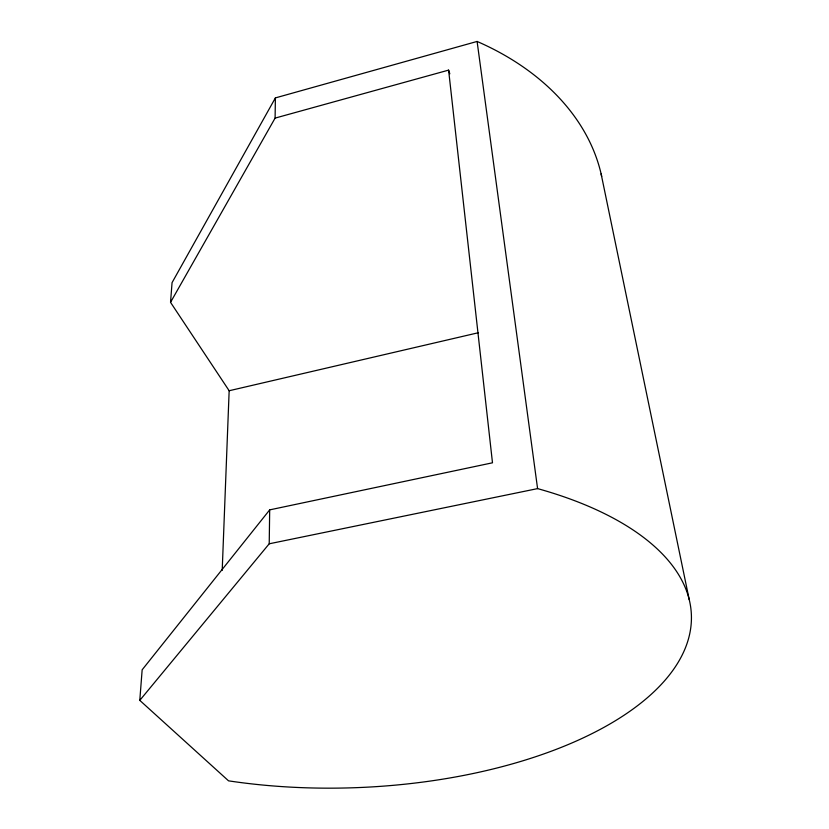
<?xml version="1.0" encoding="UTF-8"?>
<svg xmlns="http://www.w3.org/2000/svg" width="829" height="829" viewBox="0 0 829 829"><rect width="100%" height="100%" fill="white"/><g stroke="black" fill="none" stroke-linecap="round" stroke-linejoin="round"><path stroke-width="1.24" d="M170.536 302.336L172.059 282.637L275.383 97.915L477.1 41.45L537.586 488.613A340.802 159.821 -2.2 0 1 653.915 691.821A340.802 159.821 -2.2 0 1 228.555 780.845L139.79 700.37L269.218 543.793L269.684 509.876L492.488 462.8L448.603 70.123L275.104 118.101L170.536 302.336L229.156 390.739L222.203 570.404M275.104 118.101L275.383 97.915M139.79 700.37L142.153 669.811L269.684 509.876M229.156 390.739L478.509 332.698M269.218 543.793L537.586 488.613M448.603 70.123L449.826 73.802M601.118 173.903L689.21 599.595M477.1 41.45A265.539 193.758 -0.9 0 1 601.688 176.453"/></g></svg>
